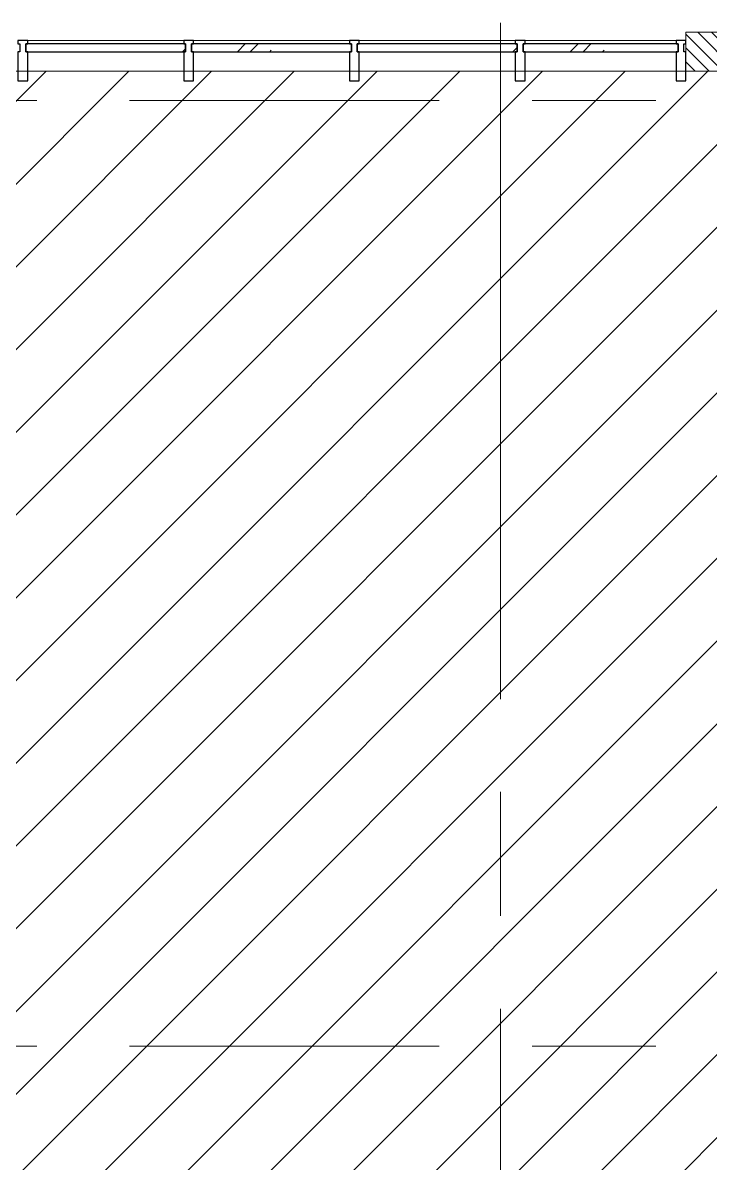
# Model space of a CAD drawing. Header units: millimetres. Extents: x -3456 to 185767, y -8553 to 29000.
# Drawn here: x 10060 to 13585, y 21550 to 27398 of the extents above; entities that cross this region are included whole.
import ezdxf

# ---------------------------------------------------------------- set-up
doc = ezdxf.new("R2010")
doc.units = ezdxf.units.MM
doc.linetypes.add('Осевая', pattern=[3175, 635, -476.25, 1587.5, -476.25])
for name, color, linetype, lineweight in [('A-DETL', 7, 'Continuous', 9), ('A-GLAZ-CURT', 7, 'Continuous', 9), ('A-GLAZ-CURT-1', 7, 'Continuous', 25), ('A-GLAZ-CWMG', 7, 'Continuous', 9), ('A-GLAZ-CWMG-1', 7, 'Continuous', 25), ('A-WALL', 7, 'Continuous', 9), ('Оси', 7, 'Continuous', 9), ('Оси-2', 7, 'Осевая', 9)]:
    doc.layers.add(name, color=color, linetype=linetype, lineweight=lineweight)
doc.layers.add('A-DETL-GENF-1', color=7, linetype='Continuous', lineweight=9, true_color=0xc0c0c0)
doc.layers.add('A-WALL-1', color=7, linetype='Continuous', lineweight=9, true_color=0x3c3c3c)

# ---------------------------------------------------------------- blocks, each defined once
blk = doc.blocks.new('Системная панель - Стекло - 40мм-V13-План заполнения и маркировки дверных проемов 2 этажа в осях 1-12')
at = {"layer": 'A-GLAZ-CURT'}
h = blk.add_hatch(dxfattribs=at)
h.set_pattern_fill('FP_27', color=256, style=0, pattern_type=2)
h.set_pattern_definition([(45, (-10585, -27190), (-282.8427, 282.8427), [200, -600]), (45, (-10785, -27290), (-282.8427, 282.8427), [600, -200]), (45, (-10385, -27390), (-282.8427, 282.8427), [200, -600])])
h.paths.add_polyline_path([(399.5, -40), (410, -40), (410, 0), (-410, 0), (-410, -40)])
at = {"layer": 'A-GLAZ-CURT-1'}
for p, q in [((410, 0), (-410, 0)), ((-410, 0), (-410, -40)), ((410, -40), (410, 0)), ((-410, -40), (410, -40))]:
    blk.add_line(p, q, dxfattribs=at)
blk = doc.blocks.new('Системная панель - Стекло - 40мм-22856305-План заполнения и маркировки дверных проемов 2 этажа в осях 1-12')
at = {"layer": 'A-GLAZ-CURT'}
h = blk.add_hatch(dxfattribs=at)
h.set_pattern_fill('FP_28', color=256, style=0, pattern_type=2)
h.set_pattern_definition([(45, (-11435.13, -27190), (-282.8427, 282.8427), [200, -600]), (45, (-11635.13, -27290), (-282.8427, 282.8427), [600, -200]), (45, (-11235.13, -27390), (-282.8427, 282.8427), [200, -600])])
h.paths.add_polyline_path([(410.1, -40), (410.1, 0), (-410.1, 0), (-410.1, -40)])
at = {"layer": 'A-GLAZ-CURT-1'}
for p, q in [((410.1, 0), (-410.1, 0)), ((-410.1, 0), (-410.1, -40)), ((410.1, -40), (410.1, 0)), ((-410.1, -40), (410.1, -40))]:
    blk.add_line(p, q, dxfattribs=at)
blk = doc.blocks.new('Системная панель - Стекло - 40мм-V14-План заполнения и маркировки дверных проемов 2 этажа в осях 1-12')
at = {"layer": 'A-GLAZ-CURT'}
h = blk.add_hatch(dxfattribs=at)
h.set_pattern_fill('FP_29', color=256, style=0, pattern_type=2)
h.set_pattern_definition([(45, (-12285.26, -27190), (-282.8427, 282.8427), [200, -600]), (45, (-12485.26, -27290), (-282.8427, 282.8427), [600, -200]), (45, (-12085.26, -27390), (-282.8427, 282.8427), [200, -600])])
h.paths.add_polyline_path([(38, -40), (410, -40), (410, 0), (-410, 0), (-410, -40)])
at = {"layer": 'A-GLAZ-CURT-1'}
for p, q in [((410, 0), (-410, 0)), ((-410, 0), (-410, -40)), ((410, -40), (410, 0)), ((-410, -40), (410, -40))]:
    blk.add_line(p, q, dxfattribs=at)
blk = doc.blocks.new('Системная панель - Стекло - 40мм-V15-План заполнения и маркировки дверных проемов 2 этажа в осях 1-12')
at = {"layer": 'A-GLAZ-CURT'}
h = blk.add_hatch(dxfattribs=at)
h.set_pattern_fill('FP_30', color=256, style=0, pattern_type=2)
h.set_pattern_definition([(45, (-13122.76, -27190), (-282.8427, 282.8427), [200, -600]), (45, (-13322.76, -27290), (-282.8427, 282.8427), [600, -200]), (45, (-12922.76, -27390), (-282.8427, 282.8427), [200, -600])])
h.paths.add_polyline_path([(397.5, -40), (397.5, 0), (-397.5, 0), (-397.5, -40)])
at = {"layer": 'A-GLAZ-CURT-1'}
for p, q in [((397.5, 0), (-397.5, 0)), ((-397.5, 0), (-397.5, -40)), ((397.5, -40), (397.5, 0)), ((-397.5, -40), (397.5, -40))]:
    blk.add_line(p, q, dxfattribs=at)
blk = doc.blocks.new('Прямоугольный импост - Импост структурный с накладкой - 190мм-22856073-План заполнения и маркировки дверных проемов 2 этажа в осях 1-12')
at = {"layer": 'A-GLAZ-CWMG-1'}
for p, q in [((-50, 140), (-50, 190)), ((-50, 190), (0, 190)), ((0, 190), (0, 140)), ((-50, 40), (-50, 140)), ((0, 140), (0, 40)), ((-40, 40), (-50, 40)), ((-50, -17), (-50, 0)), ((-50, 0), (-40, 0)), ((-40, 0), (-40, 40)), ((-10, 40), (-10, 0)), ((0, 40), (-10, 40)), ((-10, 0), (0, 0)), ((0, 0), (0, -17)), ((0, -17), (-50, -17))]:
    blk.add_line(p, q, dxfattribs=at)
blk = doc.blocks.new('Прямоугольный импост - Импост структурный с накладкой - 160мм-20149070-План заполнения и маркировки дверных проемов 2 этажа в осях 1-12')
at = {"layer": 'A-GLAZ-CWMG'}
for p, q in [((8385, 27307), (9185, 27307)), ((8385, 27150), (9185, 27150))]:
    blk.add_line(p, q, dxfattribs=at)
blk = doc.blocks.new('Прямоугольный импост - Импост структурный с накладкой - 160мм-22794460-План заполнения и маркировки дверных проемов 2 этажа в осях 1-12')
at = {"layer": 'A-GLAZ-CWMG'}
for p, q in [((10935, 27307), (11285, 27307)), ((10935, 27150), (11285, 27150))]:
    blk.add_line(p, q, dxfattribs=at)
blk = doc.blocks.new('Прямоугольный импост - Импост структурный с накладкой - 160мм-22794342-План заполнения и маркировки дверных проемов 2 этажа в осях 1-12')
at = {"layer": 'A-GLAZ-CWMG'}
for p, q in [((11285, 27307), (11735.3, 27307)), ((11285, 27150), (11735.3, 27150))]:
    blk.add_line(p, q, dxfattribs=at)
blk = doc.blocks.new('Прямоугольный импост - Импост структурный с накладкой - 160мм-V16-План заполнения и маркировки дверных проемов 2 этажа в осях 1-12')
at = {"layer": 'A-GLAZ-CWMG'}
for p, q in [((12635.3, 27307), (13410.3, 27307)), ((12635.3, 27150), (13410.3, 27150))]:
    blk.add_line(p, q, dxfattribs=at)
blk = doc.blocks.new('Прямоугольный импост - Импост структурный с накладкой - 190мм-22856065-План заполнения и маркировки дверных проемов 2 этажа в осях 1-12')
at = {"layer": 'A-GLAZ-CWMG-1'}
for p, q in [((-25, 140), (-25, 190)), ((-25, 190), (25, 190)), ((25, 190), (25, 140)), ((-25, 40), (-25, 140)), ((25, 140), (25, 40)), ((-15, 40), (-25, 40)), ((-25, -17), (-25, 0)), ((-25, 0), (-15, 0)), ((-15, 0), (-15, 40)), ((15, 40), (15, 0)), ((25, 40), (15, 40)), ((15, 0), (25, 0)), ((25, 0), (25, -17)), ((25, -17), (-25, -17))]:
    blk.add_line(p, q, dxfattribs=at)

msp = doc.modelspace()

# ---------------------------------------------------------------- hatches: boundary and pattern name
at = {"layer": 'A-DETL-GENF-1'}
h = msp.add_hatch(dxfattribs=at)
h.set_pattern_fill('FP_100', color=256, style=0, pattern_type=2)
h.set_pattern_definition([(45, (0, 0), (-212.132, 212.132), [])])
h.paths.add_polyline_path([(13562.1, 15200), (13710.3, 15200), (13710.3, 27150), (4660, 27150), (4660, 26500), (4060, 26500), (4060, 25750), (9710, 25750), (9710, 20770), (6760, 20770), (6760, 15200), (12223.3, 15200)])
at = {"layer": 'A-WALL'}
h = msp.add_hatch(dxfattribs=at)
h.set_pattern_fill('FP_18', color=256, style=0, pattern_type=2)
h.set_pattern_definition([(135, (0, 0), (-35.35534, -35.35534), [])])
h.paths.add_polyline_path([(13690, 27150), (13710, 27150), (13710, 27350), (13460.3, 27350), (13460.3, 27150), (13689, 27150)])
h.paths.add_polyline_path([(4060, 27150), (4110, 27150), (4110, 27350), (4060, 27350)])

# ---------------------------------------------------------------- linework, layer by layer
at = {"layer": 'A-DETL'}
msp.add_line((13710.3, 27150), (4660, 27150), dxfattribs=at)
at = {"layer": 'A-WALL-1'}
for p, q in [((13710, 27350), (13460.3, 27350)), ((13460.3, 27350), (13460.3, 27150)), ((13460.3, 27150), (13710, 27150))]:
    msp.add_line(p, q, dxfattribs=at)
at = {"layer": 'Оси'}
msp.add_line((12510, 24898.1), (12510, 27398.1), dxfattribs=at)
at = {"layer": 'Оси-2'}
for p, q in [((-28.5, 27000), (31340, 27000)), ((12510, 593.7), (12510, 24898.1)), ((-28.5, 22150), (36281, 22150))]:
    msp.add_line(p, q, dxfattribs=at)

# ---------------------------------------------------------------- block references
at = {"layer": 'A-GLAZ-CURT'}
for name, p in [('Системная панель - Стекло - 40мм-V13-План заполнения и маркировки дверных проемов 2 этажа в осях 1-12', (10485, 27290)), ('Системная панель - Стекло - 40мм-22856305-План заполнения и маркировки дверных проемов 2 этажа в осях 1-12', (11335.1, 27290)), ('Системная панель - Стекло - 40мм-V14-План заполнения и маркировки дверных проемов 2 этажа в осях 1-12', (12185.3, 27290)), ('Системная панель - Стекло - 40мм-V15-План заполнения и маркировки дверных проемов 2 этажа в осях 1-12', (13022.8, 27290))]:
    msp.add_blockref(name, p, dxfattribs=at)
at = {"layer": 'A-GLAZ-CWMG', "extrusion": (0, 0, -1), "rotation": 180}
for name, p in [('Прямоугольный импост - Импост структурный с накладкой - 190мм-22856065-План заполнения и маркировки дверных проемов 2 этажа в осях 1-12', (-10060, 27290)), ('Прямоугольный импост - Импост структурный с накладкой - 190мм-22856065-План заполнения и маркировки дверных проемов 2 этажа в осях 1-12', (-10910, 27290)), ('Прямоугольный импост - Импост структурный с накладкой - 190мм-22856065-План заполнения и маркировки дверных проемов 2 этажа в осях 1-12', (-11760.3, 27290)), ('Прямоугольный импост - Импост структурный с накладкой - 190мм-22856065-План заполнения и маркировки дверных проемов 2 этажа в осях 1-12', (-12610.3, 27290)), ('Прямоугольный импост - Импост структурный с накладкой - 190мм-22856073-План заполнения и маркировки дверных проемов 2 этажа в осях 1-12', (-13460.3, 27290))]:
    msp.add_blockref(name, p, dxfattribs=at)
at = {"layer": 'A-GLAZ-CWMG'}
for name, p in [('Прямоугольный импост - Импост структурный с накладкой - 160мм-20149070-План заполнения и маркировки дверных проемов 2 этажа в осях 1-12', (1700, 0)), ('Прямоугольный импост - Импост структурный с накладкой - 160мм-22794460-План заполнения и маркировки дверных проемов 2 этажа в осях 1-12', (0, 0)), ('Прямоугольный импост - Импост структурный с накладкой - 160мм-22794342-План заполнения и маркировки дверных проемов 2 этажа в осях 1-12', (0, 0)), ('Прямоугольный импост - Импост структурный с накладкой - 160мм-20149070-План заполнения и маркировки дверных проемов 2 этажа в осях 1-12', (3400.3, 0)), ('Прямоугольный импост - Импост структурный с накладкой - 160мм-V16-План заполнения и маркировки дверных проемов 2 этажа в осях 1-12', (0, 0))]:
    msp.add_blockref(name, p, dxfattribs=at)

doc.saveas('drawing.dxf')
